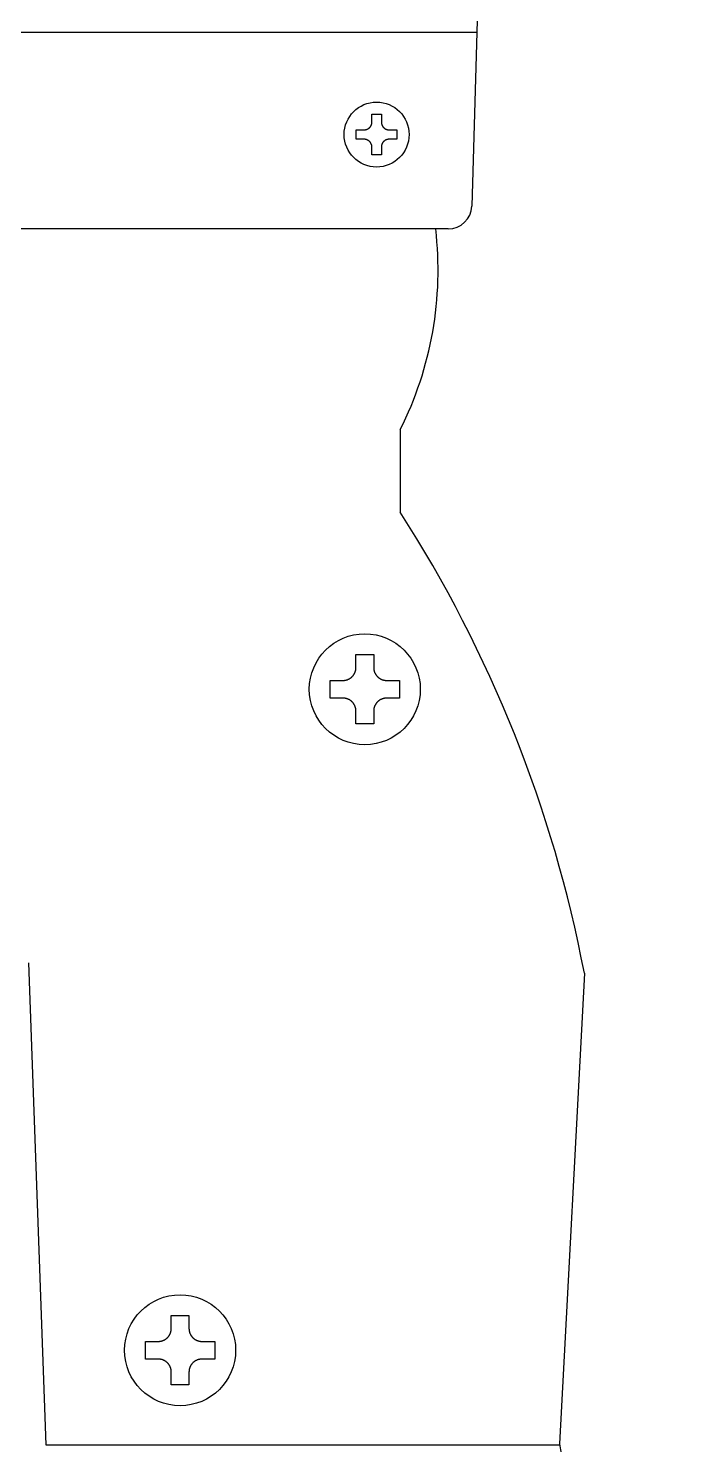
# Model space of a CAD drawing. Header units: millimetres. Extents: x -2880 to 3894, y -2977 to 4857.
# Drawn here: x -1345.7 to -1296.9, y -1702.8 to -1597.2 of the extents above; entities that cross this region are included whole.
import ezdxf

# ---------------------------------------------------------------- set-up
doc = ezdxf.new("R2010")
doc.units = ezdxf.units.MM
doc.header["$MEASUREMENT"] = 0
doc.layers.add('_0-0_', color=7, linetype='Continuous')

msp = doc.modelspace()

# ---------------------------------------------------------------- linework, layer by layer
at = {"layer": '_0-0_', "color": 3, "linetype": 'Continuous'}
for p, q in [((-1310.945, -1552.321), (-1312.653, -1610.481)), ((-1377.784, -1597.527), (-1312.273, -1597.527)), ((-1320.091, -1603.641), (-1319.387, -1603.641)), ((-1320.091, -1604.221), (-1320.091, -1603.641)), ((-1319.387, -1603.641), (-1319.387, -1604.221)), ((-1321.251, -1605.504), (-1321.251, -1604.8)), ((-1321.251, -1604.8), (-1320.671, -1604.8)), ((-1320.671, -1604.8), (-1320.657, -1604.8)), ((-1320.657, -1604.8), (-1320.642, -1604.8)), ((-1320.642, -1604.8), (-1320.628, -1604.799)), ((-1320.628, -1604.799), (-1320.614, -1604.798)), ((-1320.614, -1604.798), (-1320.6, -1604.796)), ((-1320.6, -1604.796), (-1320.586, -1604.794)), ((-1320.586, -1604.794), (-1320.572, -1604.792)), ((-1320.572, -1604.792), (-1320.558, -1604.789)), ((-1320.558, -1604.789), (-1320.544, -1604.786)), ((-1320.544, -1604.786), (-1320.53, -1604.783)), ((-1320.53, -1604.783), (-1320.516, -1604.779)), ((-1320.516, -1604.779), (-1320.503, -1604.775)), ((-1320.503, -1604.775), (-1320.489, -1604.771)), ((-1320.489, -1604.771), (-1320.476, -1604.767)), ((-1320.476, -1604.767), (-1320.462, -1604.762)), ((-1320.462, -1604.762), (-1320.449, -1604.756)), ((-1320.449, -1604.756), (-1320.436, -1604.751)), ((-1320.436, -1604.751), (-1320.423, -1604.745)), ((-1320.423, -1604.745), (-1320.41, -1604.739)), ((-1320.41, -1604.739), (-1320.398, -1604.732)), ((-1320.398, -1604.732), (-1320.385, -1604.725)), ((-1320.385, -1604.725), (-1320.373, -1604.718)), ((-1320.373, -1604.718), (-1320.361, -1604.711)), ((-1320.361, -1604.711), (-1320.349, -1604.703)), ((-1320.349, -1604.703), (-1320.337, -1604.695)), ((-1320.337, -1604.695), (-1320.325, -1604.686)), ((-1320.325, -1604.686), (-1320.314, -1604.678)), ((-1320.314, -1604.678), (-1320.303, -1604.669)), ((-1320.303, -1604.669), (-1320.292, -1604.66)), ((-1320.292, -1604.66), (-1320.281, -1604.65)), ((-1320.281, -1604.65), (-1320.271, -1604.64)), ((-1320.271, -1604.64), (-1320.261, -1604.631)), ((-1320.261, -1604.631), (-1320.251, -1604.62)), ((-1320.251, -1604.62), (-1320.241, -1604.61)), ((-1320.241, -1604.61), (-1320.232, -1604.599)), ((-1320.232, -1604.599), (-1320.223, -1604.588)), ((-1320.223, -1604.588), (-1320.214, -1604.577)), ((-1320.214, -1604.577), (-1320.205, -1604.566)), ((-1320.205, -1604.566), (-1320.197, -1604.554)), ((-1320.197, -1604.554), (-1320.189, -1604.543)), ((-1320.189, -1604.543), (-1320.181, -1604.531)), ((-1320.181, -1604.531), (-1320.173, -1604.519)), ((-1320.173, -1604.519), (-1320.166, -1604.506)), ((-1320.166, -1604.506), (-1320.159, -1604.494)), ((-1320.159, -1604.494), (-1320.153, -1604.481)), ((-1320.153, -1604.481), (-1320.147, -1604.468)), ((-1320.147, -1604.468), (-1320.141, -1604.456)), ((-1320.141, -1604.456), (-1320.135, -1604.442)), ((-1320.135, -1604.442), (-1320.13, -1604.429)), ((-1320.13, -1604.429), (-1320.125, -1604.416)), ((-1320.125, -1604.416), (-1320.12, -1604.402)), ((-1320.12, -1604.402), (-1320.116, -1604.389)), ((-1320.116, -1604.389), (-1320.112, -1604.375)), ((-1320.112, -1604.375), (-1320.108, -1604.361)), ((-1320.108, -1604.361), (-1320.105, -1604.348)), ((-1320.105, -1604.348), (-1320.102, -1604.334)), ((-1320.102, -1604.334), (-1320.1, -1604.32)), ((-1320.1, -1604.32), (-1320.097, -1604.306)), ((-1320.097, -1604.306), (-1320.095, -1604.291)), ((-1320.095, -1604.291), (-1320.094, -1604.277)), ((-1320.094, -1604.277), (-1320.093, -1604.263)), ((-1320.093, -1604.263), (-1320.092, -1604.249)), ((-1320.092, -1604.249), (-1320.091, -1604.235)), ((-1320.091, -1604.235), (-1320.091, -1604.221)), ((-1319.387, -1604.221), (-1319.387, -1604.235)), ((-1319.387, -1604.235), (-1319.387, -1604.249)), ((-1319.387, -1604.249), (-1319.386, -1604.263)), ((-1319.386, -1604.263), (-1319.385, -1604.277)), ((-1319.385, -1604.277), (-1319.383, -1604.291)), ((-1319.383, -1604.291), (-1319.381, -1604.306)), ((-1319.381, -1604.306), (-1319.379, -1604.32)), ((-1319.379, -1604.32), (-1319.376, -1604.334)), ((-1319.376, -1604.334), (-1319.373, -1604.348)), ((-1319.373, -1604.348), (-1319.37, -1604.361)), ((-1319.37, -1604.361), (-1319.366, -1604.375)), ((-1319.366, -1604.375), (-1319.362, -1604.389)), ((-1319.362, -1604.389), (-1319.358, -1604.402)), ((-1319.358, -1604.402), (-1319.354, -1604.416)), ((-1319.354, -1604.416), (-1319.349, -1604.429)), ((-1319.349, -1604.429), (-1319.343, -1604.442)), ((-1319.343, -1604.442), (-1319.338, -1604.456)), ((-1319.338, -1604.456), (-1319.332, -1604.468)), ((-1319.332, -1604.468), (-1319.326, -1604.481)), ((-1319.326, -1604.481), (-1319.319, -1604.494)), ((-1319.319, -1604.494), (-1319.312, -1604.506)), ((-1319.312, -1604.506), (-1319.305, -1604.519)), ((-1319.305, -1604.519), (-1319.298, -1604.531)), ((-1319.298, -1604.531), (-1319.29, -1604.543)), ((-1319.29, -1604.543), (-1319.282, -1604.554)), ((-1319.282, -1604.554), (-1319.273, -1604.566)), ((-1319.273, -1604.566), (-1319.265, -1604.577)), ((-1319.265, -1604.577), (-1319.256, -1604.588)), ((-1319.256, -1604.588), (-1319.247, -1604.599)), ((-1319.247, -1604.599), (-1319.237, -1604.61)), ((-1319.237, -1604.61), (-1319.228, -1604.62)), ((-1319.228, -1604.62), (-1319.218, -1604.631)), ((-1319.218, -1604.631), (-1319.207, -1604.64)), ((-1319.207, -1604.64), (-1319.197, -1604.65)), ((-1319.197, -1604.65), (-1319.186, -1604.66)), ((-1319.186, -1604.66), (-1319.175, -1604.669)), ((-1319.175, -1604.669), (-1319.164, -1604.678)), ((-1319.164, -1604.678), (-1319.153, -1604.686)), ((-1319.153, -1604.686), (-1319.141, -1604.695)), ((-1319.141, -1604.695), (-1319.13, -1604.703)), ((-1319.13, -1604.703), (-1319.118, -1604.711)), ((-1319.118, -1604.711), (-1319.106, -1604.718)), ((-1319.106, -1604.718), (-1319.093, -1604.725)), ((-1319.093, -1604.725), (-1319.081, -1604.732)), ((-1319.081, -1604.732), (-1319.068, -1604.739)), ((-1319.068, -1604.739), (-1319.056, -1604.745)), ((-1319.056, -1604.745), (-1319.043, -1604.751)), ((-1319.043, -1604.751), (-1319.029, -1604.756)), ((-1319.029, -1604.756), (-1319.016, -1604.762)), ((-1319.016, -1604.762), (-1319.003, -1604.767)), ((-1319.003, -1604.767), (-1318.989, -1604.771)), ((-1318.989, -1604.771), (-1318.976, -1604.775)), ((-1318.976, -1604.775), (-1318.962, -1604.779)), ((-1318.962, -1604.779), (-1318.948, -1604.783)), ((-1318.948, -1604.783), (-1318.935, -1604.786)), ((-1318.935, -1604.786), (-1318.921, -1604.789)), ((-1318.921, -1604.789), (-1318.907, -1604.792)), ((-1318.907, -1604.792), (-1318.893, -1604.794)), ((-1318.893, -1604.794), (-1318.879, -1604.796)), ((-1318.879, -1604.796), (-1318.864, -1604.798)), ((-1318.864, -1604.798), (-1318.85, -1604.799)), ((-1318.85, -1604.799), (-1318.836, -1604.8)), ((-1318.836, -1604.8), (-1318.822, -1604.8)), ((-1318.822, -1604.8), (-1318.808, -1604.8)), ((-1318.808, -1604.8), (-1318.228, -1604.8)), ((-1318.228, -1604.8), (-1318.228, -1605.504)), ((-1320.671, -1605.504), (-1321.251, -1605.504)), ((-1320.657, -1605.504), (-1320.671, -1605.504)), ((-1320.642, -1605.505), (-1320.657, -1605.504)), ((-1320.628, -1605.506), (-1320.642, -1605.505)), ((-1320.614, -1605.507), (-1320.628, -1605.506)), ((-1320.6, -1605.508), (-1320.614, -1605.507)), ((-1320.586, -1605.51), (-1320.6, -1605.508)), ((-1320.572, -1605.513), (-1320.586, -1605.51)), ((-1320.558, -1605.515), (-1320.572, -1605.513)), ((-1320.544, -1605.518), (-1320.558, -1605.515)), ((-1320.53, -1605.521), (-1320.544, -1605.518)), ((-1320.516, -1605.525), (-1320.53, -1605.521)), ((-1320.503, -1605.529), (-1320.516, -1605.525)), ((-1320.489, -1605.533), (-1320.503, -1605.529)), ((-1320.476, -1605.538), (-1320.489, -1605.533)), ((-1320.462, -1605.543), (-1320.476, -1605.538)), ((-1320.449, -1605.548), (-1320.462, -1605.543)), ((-1320.436, -1605.554), (-1320.449, -1605.548)), ((-1320.423, -1605.56), (-1320.436, -1605.554)), ((-1320.41, -1605.566), (-1320.423, -1605.56)), ((-1320.398, -1605.573), (-1320.41, -1605.566)), ((-1320.385, -1605.579), (-1320.398, -1605.573)), ((-1320.373, -1605.587), (-1320.385, -1605.579)), ((-1320.361, -1605.594), (-1320.373, -1605.587)), ((-1320.349, -1605.602), (-1320.361, -1605.594)), ((-1320.337, -1605.61), (-1320.349, -1605.602)), ((-1320.325, -1605.618), (-1320.337, -1605.61)), ((-1320.314, -1605.627), (-1320.325, -1605.618)), ((-1320.303, -1605.636), (-1320.314, -1605.627)), ((-1320.292, -1605.645), (-1320.303, -1605.636)), ((-1320.281, -1605.654), (-1320.292, -1605.645)), ((-1320.271, -1605.664), (-1320.281, -1605.654)), ((-1320.261, -1605.674), (-1320.271, -1605.664)), ((-1320.251, -1605.684), (-1320.261, -1605.674)), ((-1320.241, -1605.695), (-1320.251, -1605.684)), ((-1320.232, -1605.705), (-1320.241, -1605.695)), ((-1320.223, -1605.716), (-1320.232, -1605.705)), ((-1320.214, -1605.727), (-1320.223, -1605.716)), ((-1320.205, -1605.739), (-1320.214, -1605.727)), ((-1320.197, -1605.75), (-1320.205, -1605.739)), ((-1320.189, -1605.762), (-1320.197, -1605.75)), ((-1320.181, -1605.774), (-1320.189, -1605.762)), ((-1320.173, -1605.786), (-1320.181, -1605.774)), ((-1320.166, -1605.798), (-1320.173, -1605.786)), ((-1320.159, -1605.811), (-1320.166, -1605.798)), ((-1320.153, -1605.823), (-1320.159, -1605.811)), ((-1320.147, -1605.836), (-1320.153, -1605.823)), ((-1320.141, -1605.849), (-1320.147, -1605.836)), ((-1320.135, -1605.862), (-1320.141, -1605.849)), ((-1320.13, -1605.875), (-1320.135, -1605.862)), ((-1320.125, -1605.889), (-1320.13, -1605.875)), ((-1320.12, -1605.902), (-1320.125, -1605.889)), ((-1320.116, -1605.916), (-1320.12, -1605.902)), ((-1320.112, -1605.929), (-1320.116, -1605.916)), ((-1320.108, -1605.943), (-1320.112, -1605.929)), ((-1320.105, -1605.957), (-1320.108, -1605.943)), ((-1320.102, -1605.971), (-1320.105, -1605.957)), ((-1320.1, -1605.985), (-1320.102, -1605.971)), ((-1320.097, -1605.999), (-1320.1, -1605.985)), ((-1320.095, -1606.013), (-1320.097, -1605.999)), ((-1320.094, -1606.027), (-1320.095, -1606.013)), ((-1320.093, -1606.041), (-1320.094, -1606.027)), ((-1320.092, -1606.056), (-1320.093, -1606.041)), ((-1320.091, -1606.07), (-1320.092, -1606.056)), ((-1320.091, -1606.084), (-1320.091, -1606.07)), ((-1320.091, -1606.664), (-1320.091, -1606.084)), ((-1319.386, -1606.041), (-1319.387, -1606.056)), ((-1319.387, -1606.056), (-1319.387, -1606.07)), ((-1319.387, -1606.07), (-1319.387, -1606.084)), ((-1319.387, -1606.084), (-1319.387, -1606.664)), ((-1319.385, -1606.027), (-1319.386, -1606.041)), ((-1319.383, -1606.013), (-1319.385, -1606.027)), ((-1319.381, -1605.999), (-1319.383, -1606.013)), ((-1319.379, -1605.985), (-1319.381, -1605.999)), ((-1319.376, -1605.971), (-1319.379, -1605.985)), ((-1319.373, -1605.957), (-1319.376, -1605.971)), ((-1319.37, -1605.943), (-1319.373, -1605.957)), ((-1319.366, -1605.929), (-1319.37, -1605.943)), ((-1319.362, -1605.916), (-1319.366, -1605.929)), ((-1319.358, -1605.902), (-1319.362, -1605.916)), ((-1319.354, -1605.889), (-1319.358, -1605.902)), ((-1319.349, -1605.875), (-1319.354, -1605.889)), ((-1319.343, -1605.862), (-1319.349, -1605.875)), ((-1319.338, -1605.849), (-1319.343, -1605.862)), ((-1319.332, -1605.836), (-1319.338, -1605.849)), ((-1319.326, -1605.823), (-1319.332, -1605.836)), ((-1319.319, -1605.811), (-1319.326, -1605.823)), ((-1319.312, -1605.798), (-1319.319, -1605.811)), ((-1319.305, -1605.786), (-1319.312, -1605.798)), ((-1319.298, -1605.774), (-1319.305, -1605.786)), ((-1319.29, -1605.762), (-1319.298, -1605.774)), ((-1319.282, -1605.75), (-1319.29, -1605.762)), ((-1319.273, -1605.739), (-1319.282, -1605.75)), ((-1319.265, -1605.727), (-1319.273, -1605.739)), ((-1319.256, -1605.716), (-1319.265, -1605.727)), ((-1319.247, -1605.705), (-1319.256, -1605.716)), ((-1319.237, -1605.695), (-1319.247, -1605.705)), ((-1319.228, -1605.684), (-1319.237, -1605.695)), ((-1319.218, -1605.674), (-1319.228, -1605.684)), ((-1319.207, -1605.664), (-1319.218, -1605.674)), ((-1319.197, -1605.654), (-1319.207, -1605.664)), ((-1319.186, -1605.645), (-1319.197, -1605.654)), ((-1319.175, -1605.636), (-1319.186, -1605.645)), ((-1319.164, -1605.627), (-1319.175, -1605.636)), ((-1319.153, -1605.618), (-1319.164, -1605.627)), ((-1319.141, -1605.61), (-1319.153, -1605.618)), ((-1319.13, -1605.602), (-1319.141, -1605.61)), ((-1319.118, -1605.594), (-1319.13, -1605.602)), ((-1319.106, -1605.587), (-1319.118, -1605.594)), ((-1319.093, -1605.579), (-1319.106, -1605.587)), ((-1319.081, -1605.573), (-1319.093, -1605.579)), ((-1319.068, -1605.566), (-1319.081, -1605.573)), ((-1319.056, -1605.56), (-1319.068, -1605.566)), ((-1319.043, -1605.554), (-1319.056, -1605.56)), ((-1319.029, -1605.548), (-1319.043, -1605.554)), ((-1319.016, -1605.543), (-1319.029, -1605.548)), ((-1319.003, -1605.538), (-1319.016, -1605.543)), ((-1318.989, -1605.533), (-1319.003, -1605.538)), ((-1318.976, -1605.529), (-1318.989, -1605.533)), ((-1318.962, -1605.525), (-1318.976, -1605.529)), ((-1318.948, -1605.521), (-1318.962, -1605.525)), ((-1318.935, -1605.518), (-1318.948, -1605.521)), ((-1318.921, -1605.515), (-1318.935, -1605.518)), ((-1318.907, -1605.513), (-1318.921, -1605.515)), ((-1318.893, -1605.51), (-1318.907, -1605.513)), ((-1318.879, -1605.508), (-1318.893, -1605.51)), ((-1318.864, -1605.507), (-1318.879, -1605.508)), ((-1318.85, -1605.506), (-1318.864, -1605.507)), ((-1318.836, -1605.505), (-1318.85, -1605.506)), ((-1318.822, -1605.504), (-1318.836, -1605.505)), ((-1318.808, -1605.504), (-1318.822, -1605.504)), ((-1318.228, -1605.504), (-1318.808, -1605.504)), ((-1319.387, -1606.664), (-1320.091, -1606.664)), ((-1314.412, -1612.188), (-1377.784, -1612.188)), ((-1317.98, -1627.139), (-1317.98, -1633.295)), ((-1321.278, -1643.904), (-1319.959, -1643.904)), ((-1321.278, -1644.866), (-1321.278, -1643.904)), ((-1319.959, -1643.904), (-1319.959, -1644.866)), ((-1321.392, -1645.319), (-1321.381, -1645.298)), ((-1321.381, -1645.298), (-1321.371, -1645.277)), ((-1321.371, -1645.277), (-1321.361, -1645.255)), ((-1321.361, -1645.255), (-1321.351, -1645.233)), ((-1321.351, -1645.233), (-1321.343, -1645.212)), ((-1321.343, -1645.212), (-1321.334, -1645.189)), ((-1321.334, -1645.189), (-1321.327, -1645.167)), ((-1321.327, -1645.167), (-1321.32, -1645.145)), ((-1321.32, -1645.145), (-1321.313, -1645.122)), ((-1321.313, -1645.122), (-1321.307, -1645.099)), ((-1321.307, -1645.099), (-1321.302, -1645.076)), ((-1321.302, -1645.076), (-1321.297, -1645.053)), ((-1321.297, -1645.053), (-1321.292, -1645.03)), ((-1321.292, -1645.03), (-1321.289, -1645.006)), ((-1321.289, -1645.006), (-1321.285, -1644.983)), ((-1321.285, -1644.983), (-1321.283, -1644.96)), ((-1321.283, -1644.96), (-1321.281, -1644.936)), ((-1321.281, -1644.936), (-1321.279, -1644.913)), ((-1321.279, -1644.889), (-1321.278, -1644.866)), ((-1321.279, -1644.913), (-1321.279, -1644.889)), ((-1319.959, -1644.866), (-1319.959, -1644.889)), ((-1319.959, -1644.889), (-1319.958, -1644.913)), ((-1319.958, -1644.913), (-1319.956, -1644.936)), ((-1319.956, -1644.936), (-1319.954, -1644.96)), ((-1319.954, -1644.96), (-1319.952, -1644.983)), ((-1319.952, -1644.983), (-1319.949, -1645.006)), ((-1319.949, -1645.006), (-1319.945, -1645.03)), ((-1319.945, -1645.03), (-1319.941, -1645.053)), ((-1319.941, -1645.053), (-1319.936, -1645.076)), ((-1319.936, -1645.076), (-1319.93, -1645.099)), ((-1319.93, -1645.099), (-1319.924, -1645.122)), ((-1319.924, -1645.122), (-1319.918, -1645.145)), ((-1319.918, -1645.145), (-1319.911, -1645.167)), ((-1319.911, -1645.167), (-1319.903, -1645.189)), ((-1319.903, -1645.189), (-1319.895, -1645.212)), ((-1319.895, -1645.212), (-1319.886, -1645.233)), ((-1319.886, -1645.233), (-1319.877, -1645.255)), ((-1319.877, -1645.255), (-1319.867, -1645.277)), ((-1319.867, -1645.277), (-1319.856, -1645.298)), ((-1319.856, -1645.298), (-1319.846, -1645.319)), ((-1323.202, -1647.147), (-1323.202, -1645.827)), ((-1323.202, -1645.827), (-1322.24, -1645.827)), ((-1322.24, -1645.827), (-1322.217, -1645.827)), ((-1322.217, -1645.827), (-1322.193, -1645.826)), ((-1322.193, -1645.826), (-1322.169, -1645.825)), ((-1322.169, -1645.825), (-1322.146, -1645.823)), ((-1322.146, -1645.823), (-1322.122, -1645.82)), ((-1322.122, -1645.82), (-1322.099, -1645.817)), ((-1322.099, -1645.817), (-1322.076, -1645.813)), ((-1322.076, -1645.813), (-1322.053, -1645.809)), ((-1322.053, -1645.809), (-1322.029, -1645.804)), ((-1322.029, -1645.804), (-1322.006, -1645.799)), ((-1322.006, -1645.799), (-1321.984, -1645.793)), ((-1321.984, -1645.793), (-1321.961, -1645.786)), ((-1321.961, -1645.786), (-1321.938, -1645.779)), ((-1321.938, -1645.779), (-1321.916, -1645.771)), ((-1321.916, -1645.771), (-1321.894, -1645.763)), ((-1321.894, -1645.763), (-1321.872, -1645.754)), ((-1321.872, -1645.754), (-1321.85, -1645.745)), ((-1321.85, -1645.745), (-1321.829, -1645.735)), ((-1321.829, -1645.735), (-1321.808, -1645.725)), ((-1321.808, -1645.725), (-1321.787, -1645.714)), ((-1321.787, -1645.714), (-1321.766, -1645.703)), ((-1321.766, -1645.703), (-1321.746, -1645.691)), ((-1321.746, -1645.691), (-1321.726, -1645.678)), ((-1321.726, -1645.678), (-1321.706, -1645.665)), ((-1321.706, -1645.665), (-1321.686, -1645.652)), ((-1321.686, -1645.652), (-1321.667, -1645.638)), ((-1321.667, -1645.638), (-1321.648, -1645.624)), ((-1321.648, -1645.624), (-1321.63, -1645.609)), ((-1321.63, -1645.609), (-1321.612, -1645.594)), ((-1321.612, -1645.594), (-1321.594, -1645.578)), ((-1321.594, -1645.578), (-1321.577, -1645.562)), ((-1321.577, -1645.562), (-1321.56, -1645.546)), ((-1321.56, -1645.546), (-1321.543, -1645.529)), ((-1321.543, -1645.529), (-1321.527, -1645.511)), ((-1321.527, -1645.511), (-1321.512, -1645.494)), ((-1321.512, -1645.494), (-1321.497, -1645.476)), ((-1321.497, -1645.476), (-1321.482, -1645.457)), ((-1321.482, -1645.457), (-1321.467, -1645.438)), ((-1321.467, -1645.438), (-1321.454, -1645.419)), ((-1321.454, -1645.419), (-1321.44, -1645.4)), ((-1321.44, -1645.4), (-1321.427, -1645.38)), ((-1321.427, -1645.38), (-1321.415, -1645.36)), ((-1321.415, -1645.36), (-1321.403, -1645.34)), ((-1321.403, -1645.34), (-1321.392, -1645.319)), ((-1319.846, -1645.319), (-1319.834, -1645.34)), ((-1319.834, -1645.34), (-1319.822, -1645.36)), ((-1319.822, -1645.36), (-1319.81, -1645.38)), ((-1319.81, -1645.38), (-1319.797, -1645.4)), ((-1319.797, -1645.4), (-1319.784, -1645.419)), ((-1319.784, -1645.419), (-1319.77, -1645.438)), ((-1319.77, -1645.438), (-1319.756, -1645.457)), ((-1319.756, -1645.457), (-1319.741, -1645.476)), ((-1319.741, -1645.476), (-1319.726, -1645.494)), ((-1319.726, -1645.494), (-1319.71, -1645.511)), ((-1319.71, -1645.511), (-1319.694, -1645.529)), ((-1319.694, -1645.529), (-1319.677, -1645.546)), ((-1319.677, -1645.546), (-1319.661, -1645.562)), ((-1319.661, -1645.562), (-1319.643, -1645.578)), ((-1319.643, -1645.578), (-1319.626, -1645.594)), ((-1319.626, -1645.594), (-1319.607, -1645.609)), ((-1319.607, -1645.609), (-1319.589, -1645.624)), ((-1319.589, -1645.624), (-1319.57, -1645.638)), ((-1319.57, -1645.638), (-1319.551, -1645.652)), ((-1319.551, -1645.652), (-1319.532, -1645.665)), ((-1319.532, -1645.665), (-1319.512, -1645.678)), ((-1319.512, -1645.678), (-1319.492, -1645.691)), ((-1319.492, -1645.691), (-1319.471, -1645.703)), ((-1319.471, -1645.703), (-1319.451, -1645.714)), ((-1319.451, -1645.714), (-1319.43, -1645.725)), ((-1319.43, -1645.725), (-1319.409, -1645.735)), ((-1319.409, -1645.735), (-1319.387, -1645.745)), ((-1319.387, -1645.745), (-1319.365, -1645.754)), ((-1319.365, -1645.754), (-1319.343, -1645.763)), ((-1319.343, -1645.763), (-1319.321, -1645.771)), ((-1319.321, -1645.771), (-1319.299, -1645.779)), ((-1319.299, -1645.779), (-1319.276, -1645.786)), ((-1319.276, -1645.786), (-1319.254, -1645.793)), ((-1319.254, -1645.793), (-1319.231, -1645.799)), ((-1319.231, -1645.799), (-1319.208, -1645.804)), ((-1319.208, -1645.804), (-1319.185, -1645.809)), ((-1319.185, -1645.809), (-1319.162, -1645.813)), ((-1319.162, -1645.813), (-1319.138, -1645.817)), ((-1319.138, -1645.817), (-1319.115, -1645.82)), ((-1319.115, -1645.82), (-1319.091, -1645.823)), ((-1319.091, -1645.823), (-1319.068, -1645.825)), ((-1319.068, -1645.825), (-1319.044, -1645.826)), ((-1319.044, -1645.826), (-1319.021, -1645.827)), ((-1319.021, -1645.827), (-1318.997, -1645.827)), ((-1318.997, -1645.827), (-1318.035, -1645.827)), ((-1318.035, -1645.827), (-1318.035, -1647.147)), ((-1322.24, -1647.147), (-1323.202, -1647.147)), ((-1322.217, -1647.147), (-1322.24, -1647.147)), ((-1322.193, -1647.148), (-1322.217, -1647.147)), ((-1322.169, -1647.149), (-1322.193, -1647.148)), ((-1322.146, -1647.151), (-1322.169, -1647.149)), ((-1322.122, -1647.154), (-1322.146, -1647.151)), ((-1322.099, -1647.157), (-1322.122, -1647.154)), ((-1322.076, -1647.161), (-1322.099, -1647.157)), ((-1322.053, -1647.165), (-1322.076, -1647.161)), ((-1322.029, -1647.17), (-1322.053, -1647.165)), ((-1322.006, -1647.176), (-1322.029, -1647.17)), ((-1321.984, -1647.182), (-1322.006, -1647.176)), ((-1321.961, -1647.188), (-1321.984, -1647.182)), ((-1321.938, -1647.195), (-1321.961, -1647.188)), ((-1321.916, -1647.203), (-1321.938, -1647.195)), ((-1321.894, -1647.211), (-1321.916, -1647.203)), ((-1321.872, -1647.22), (-1321.894, -1647.211)), ((-1321.85, -1647.229), (-1321.872, -1647.22)), ((-1321.829, -1647.239), (-1321.85, -1647.229)), ((-1321.808, -1647.249), (-1321.829, -1647.239)), ((-1321.787, -1647.26), (-1321.808, -1647.249)), ((-1321.766, -1647.272), (-1321.787, -1647.26)), ((-1321.746, -1647.284), (-1321.766, -1647.272)), ((-1321.726, -1647.296), (-1321.746, -1647.284)), ((-1321.706, -1647.309), (-1321.726, -1647.296)), ((-1321.686, -1647.322), (-1321.706, -1647.309)), ((-1321.667, -1647.336), (-1321.686, -1647.322)), ((-1321.648, -1647.35), (-1321.667, -1647.336)), ((-1321.63, -1647.365), (-1321.648, -1647.35)), ((-1321.612, -1647.38), (-1321.63, -1647.365)), ((-1321.594, -1647.396), (-1321.612, -1647.38)), ((-1321.577, -1647.412), (-1321.594, -1647.396)), ((-1321.56, -1647.429), (-1321.577, -1647.412)), ((-1319.661, -1647.412), (-1319.677, -1647.429)), ((-1319.643, -1647.396), (-1319.661, -1647.412)), ((-1319.626, -1647.38), (-1319.643, -1647.396)), ((-1319.607, -1647.365), (-1319.626, -1647.38)), ((-1319.589, -1647.35), (-1319.607, -1647.365)), ((-1319.57, -1647.336), (-1319.589, -1647.35)), ((-1319.551, -1647.322), (-1319.57, -1647.336)), ((-1319.532, -1647.309), (-1319.551, -1647.322)), ((-1319.512, -1647.296), (-1319.532, -1647.309)), ((-1319.492, -1647.284), (-1319.512, -1647.296)), ((-1319.471, -1647.272), (-1319.492, -1647.284)), ((-1319.451, -1647.26), (-1319.471, -1647.272)), ((-1319.43, -1647.249), (-1319.451, -1647.26)), ((-1319.409, -1647.239), (-1319.43, -1647.249)), ((-1319.387, -1647.229), (-1319.409, -1647.239)), ((-1319.365, -1647.22), (-1319.387, -1647.229)), ((-1319.343, -1647.211), (-1319.365, -1647.22)), ((-1319.321, -1647.203), (-1319.343, -1647.211)), ((-1319.299, -1647.195), (-1319.321, -1647.203)), ((-1319.276, -1647.188), (-1319.299, -1647.195)), ((-1319.254, -1647.182), (-1319.276, -1647.188)), ((-1319.231, -1647.176), (-1319.254, -1647.182)), ((-1319.208, -1647.17), (-1319.231, -1647.176)), ((-1319.185, -1647.165), (-1319.208, -1647.17)), ((-1319.162, -1647.161), (-1319.185, -1647.165)), ((-1319.138, -1647.157), (-1319.162, -1647.161)), ((-1319.115, -1647.154), (-1319.138, -1647.157)), ((-1319.091, -1647.151), (-1319.115, -1647.154)), ((-1319.068, -1647.149), (-1319.091, -1647.151)), ((-1319.044, -1647.148), (-1319.068, -1647.149)), ((-1319.021, -1647.147), (-1319.044, -1647.148)), ((-1318.997, -1647.147), (-1319.021, -1647.147)), ((-1318.035, -1647.147), (-1318.997, -1647.147)), ((-1321.543, -1647.445), (-1321.56, -1647.429)), ((-1321.527, -1647.463), (-1321.543, -1647.445)), ((-1321.512, -1647.48), (-1321.527, -1647.463)), ((-1321.497, -1647.498), (-1321.512, -1647.48)), ((-1321.482, -1647.517), (-1321.497, -1647.498)), ((-1321.467, -1647.536), (-1321.482, -1647.517)), ((-1321.454, -1647.555), (-1321.467, -1647.536)), ((-1321.44, -1647.574), (-1321.454, -1647.555)), ((-1321.427, -1647.594), (-1321.44, -1647.574)), ((-1321.415, -1647.614), (-1321.427, -1647.594)), ((-1321.403, -1647.635), (-1321.415, -1647.614)), ((-1321.392, -1647.655), (-1321.403, -1647.635)), ((-1321.381, -1647.676), (-1321.392, -1647.655)), ((-1321.371, -1647.697), (-1321.381, -1647.676)), ((-1321.361, -1647.719), (-1321.371, -1647.697)), ((-1321.351, -1647.741), (-1321.361, -1647.719)), ((-1321.343, -1647.763), (-1321.351, -1647.741)), ((-1321.334, -1647.785), (-1321.343, -1647.763)), ((-1321.327, -1647.807), (-1321.334, -1647.785)), ((-1321.32, -1647.83), (-1321.327, -1647.807)), ((-1321.313, -1647.852), (-1321.32, -1647.83)), ((-1321.307, -1647.875), (-1321.313, -1647.852)), ((-1321.302, -1647.898), (-1321.307, -1647.875)), ((-1321.297, -1647.921), (-1321.302, -1647.898)), ((-1321.292, -1647.944), (-1321.297, -1647.921)), ((-1321.289, -1647.968), (-1321.292, -1647.944)), ((-1321.285, -1647.991), (-1321.289, -1647.968)), ((-1321.283, -1648.015), (-1321.285, -1647.991)), ((-1321.281, -1648.038), (-1321.283, -1648.015)), ((-1321.279, -1648.062), (-1321.281, -1648.038)), ((-1321.279, -1648.085), (-1321.279, -1648.062)), ((-1321.278, -1648.109), (-1321.279, -1648.085)), ((-1321.278, -1649.071), (-1321.278, -1648.109)), ((-1319.958, -1648.062), (-1319.959, -1648.085)), ((-1319.959, -1648.085), (-1319.959, -1648.109)), ((-1319.959, -1648.109), (-1319.959, -1649.071)), ((-1319.957, -1648.038), (-1319.958, -1648.062)), ((-1319.954, -1648.015), (-1319.957, -1648.038)), ((-1319.952, -1647.991), (-1319.954, -1648.015)), ((-1319.949, -1647.968), (-1319.952, -1647.991)), ((-1319.945, -1647.944), (-1319.949, -1647.968)), ((-1319.941, -1647.921), (-1319.945, -1647.944)), ((-1319.936, -1647.898), (-1319.941, -1647.921)), ((-1319.93, -1647.875), (-1319.936, -1647.898)), ((-1319.924, -1647.852), (-1319.93, -1647.875)), ((-1319.918, -1647.83), (-1319.924, -1647.852)), ((-1319.911, -1647.807), (-1319.918, -1647.83)), ((-1319.903, -1647.785), (-1319.911, -1647.807)), ((-1319.895, -1647.763), (-1319.903, -1647.785)), ((-1319.886, -1647.741), (-1319.895, -1647.763)), ((-1319.877, -1647.719), (-1319.886, -1647.741)), ((-1319.867, -1647.697), (-1319.877, -1647.719)), ((-1319.856, -1647.676), (-1319.867, -1647.697)), ((-1319.846, -1647.655), (-1319.856, -1647.676)), ((-1319.834, -1647.635), (-1319.846, -1647.655)), ((-1319.822, -1647.614), (-1319.834, -1647.635)), ((-1319.81, -1647.594), (-1319.822, -1647.614)), ((-1319.797, -1647.574), (-1319.81, -1647.594)), ((-1319.784, -1647.555), (-1319.797, -1647.574)), ((-1319.77, -1647.536), (-1319.784, -1647.555)), ((-1319.756, -1647.517), (-1319.77, -1647.536)), ((-1319.741, -1647.498), (-1319.756, -1647.517)), ((-1319.726, -1647.48), (-1319.741, -1647.498)), ((-1319.71, -1647.463), (-1319.726, -1647.48)), ((-1319.694, -1647.445), (-1319.71, -1647.463)), ((-1319.677, -1647.429), (-1319.694, -1647.445)), ((-1319.959, -1649.071), (-1321.278, -1649.071)), ((-1345.678, -1666.868), (-1344.364, -1702.773)), ((-1304.27, -1667.633), (-1306.112, -1702.707)), ((-1335.034, -1693.154), (-1333.714, -1693.154)), ((-1335.034, -1694.116), (-1335.034, -1693.154)), ((-1333.714, -1693.154), (-1333.714, -1694.116)), ((-1335.461, -1694.915), (-1335.442, -1694.902)), ((-1335.442, -1694.902), (-1335.422, -1694.888)), ((-1335.422, -1694.888), (-1335.404, -1694.874)), ((-1335.404, -1694.874), (-1335.385, -1694.859)), ((-1335.385, -1694.859), (-1335.367, -1694.844)), ((-1335.367, -1694.844), (-1335.349, -1694.828)), ((-1335.349, -1694.828), (-1335.332, -1694.812)), ((-1335.332, -1694.812), (-1335.315, -1694.796)), ((-1335.315, -1694.796), (-1335.299, -1694.779)), ((-1335.299, -1694.779), (-1335.283, -1694.761)), ((-1335.283, -1694.761), (-1335.267, -1694.744)), ((-1335.267, -1694.744), (-1335.252, -1694.726)), ((-1335.252, -1694.726), (-1335.237, -1694.707)), ((-1335.237, -1694.707), (-1335.223, -1694.688)), ((-1335.223, -1694.688), (-1335.209, -1694.669)), ((-1335.209, -1694.669), (-1335.196, -1694.65)), ((-1335.196, -1694.65), (-1335.183, -1694.63)), ((-1335.183, -1694.63), (-1335.17, -1694.61)), ((-1335.17, -1694.61), (-1335.158, -1694.59)), ((-1335.158, -1694.59), (-1335.147, -1694.569)), ((-1335.147, -1694.569), (-1335.136, -1694.548)), ((-1335.136, -1694.548), (-1335.126, -1694.527)), ((-1335.126, -1694.527), (-1335.116, -1694.505)), ((-1335.116, -1694.505), (-1335.107, -1694.484)), ((-1335.107, -1694.484), (-1335.098, -1694.462)), ((-1335.098, -1694.462), (-1335.09, -1694.439)), ((-1335.09, -1694.439), (-1335.082, -1694.417)), ((-1335.082, -1694.417), (-1335.075, -1694.395)), ((-1335.075, -1694.395), (-1335.068, -1694.372)), ((-1335.068, -1694.372), (-1335.062, -1694.349)), ((-1335.062, -1694.349), (-1335.057, -1694.326)), ((-1335.057, -1694.326), (-1335.052, -1694.303)), ((-1335.052, -1694.303), (-1335.048, -1694.28)), ((-1335.048, -1694.28), (-1335.044, -1694.257)), ((-1335.044, -1694.257), (-1335.041, -1694.233)), ((-1335.041, -1694.233), (-1335.038, -1694.21)), ((-1335.038, -1694.21), (-1335.036, -1694.186)), ((-1335.036, -1694.186), (-1335.035, -1694.162)), ((-1335.035, -1694.162), (-1335.034, -1694.139)), ((-1335.034, -1694.139), (-1335.034, -1694.116)), ((-1333.714, -1694.116), (-1333.714, -1694.139)), ((-1333.714, -1694.139), (-1333.713, -1694.163)), ((-1333.713, -1694.163), (-1333.712, -1694.186)), ((-1333.712, -1694.186), (-1333.71, -1694.21)), ((-1333.71, -1694.21), (-1333.707, -1694.233)), ((-1333.707, -1694.233), (-1333.704, -1694.257)), ((-1333.704, -1694.257), (-1333.7, -1694.28)), ((-1333.7, -1694.28), (-1333.696, -1694.303)), ((-1333.696, -1694.303), (-1333.691, -1694.326)), ((-1333.691, -1694.326), (-1333.686, -1694.349)), ((-1333.686, -1694.349), (-1333.68, -1694.372)), ((-1333.68, -1694.372), (-1333.673, -1694.395)), ((-1333.673, -1694.395), (-1333.666, -1694.417)), ((-1333.666, -1694.417), (-1333.658, -1694.439)), ((-1333.658, -1694.439), (-1333.65, -1694.462)), ((-1333.65, -1694.462), (-1333.641, -1694.484)), ((-1333.641, -1694.484), (-1333.632, -1694.505)), ((-1333.632, -1694.505), (-1333.622, -1694.527)), ((-1333.622, -1694.527), (-1333.612, -1694.548)), ((-1333.612, -1694.548), (-1333.601, -1694.569)), ((-1333.601, -1694.569), (-1333.59, -1694.59)), ((-1333.59, -1694.59), (-1333.578, -1694.61)), ((-1333.578, -1694.61), (-1333.565, -1694.63)), ((-1333.565, -1694.63), (-1333.552, -1694.65)), ((-1333.552, -1694.65), (-1333.539, -1694.669)), ((-1333.539, -1694.669), (-1333.525, -1694.689)), ((-1333.525, -1694.689), (-1333.511, -1694.707)), ((-1333.511, -1694.707), (-1333.496, -1694.726)), ((-1333.496, -1694.726), (-1333.481, -1694.744)), ((-1333.481, -1694.744), (-1333.465, -1694.762)), ((-1333.465, -1694.762), (-1333.449, -1694.779)), ((-1333.449, -1694.779), (-1333.433, -1694.796)), ((-1333.433, -1694.796), (-1333.416, -1694.812)), ((-1333.416, -1694.812), (-1333.399, -1694.828)), ((-1333.399, -1694.828), (-1333.381, -1694.844)), ((-1333.381, -1694.844), (-1333.363, -1694.859)), ((-1333.363, -1694.859), (-1333.344, -1694.874)), ((-1333.344, -1694.874), (-1333.326, -1694.888)), ((-1333.326, -1694.888), (-1333.306, -1694.902)), ((-1333.306, -1694.902), (-1333.287, -1694.915)), ((-1336.957, -1696.397), (-1336.957, -1695.078)), ((-1336.957, -1695.078), (-1335.995, -1695.078)), ((-1335.995, -1695.078), (-1335.972, -1695.077)), ((-1335.972, -1695.077), (-1335.948, -1695.076)), ((-1335.948, -1695.076), (-1335.925, -1695.075)), ((-1335.925, -1695.075), (-1335.901, -1695.073)), ((-1335.901, -1695.073), (-1335.878, -1695.07)), ((-1335.878, -1695.07), (-1335.854, -1695.067)), ((-1335.854, -1695.067), (-1335.831, -1695.063)), ((-1335.831, -1695.063), (-1335.808, -1695.059)), ((-1335.808, -1695.059), (-1335.785, -1695.054)), ((-1335.785, -1695.054), (-1335.762, -1695.049)), ((-1335.762, -1695.049), (-1335.739, -1695.043)), ((-1335.739, -1695.043), (-1335.716, -1695.036)), ((-1335.716, -1695.036), (-1335.694, -1695.029)), ((-1335.694, -1695.029), (-1335.671, -1695.021)), ((-1335.671, -1695.021), (-1335.649, -1695.013)), ((-1335.649, -1695.013), (-1335.627, -1695.004)), ((-1335.627, -1695.004), (-1335.606, -1694.995)), ((-1335.606, -1694.995), (-1335.584, -1694.985)), ((-1335.584, -1694.985), (-1335.563, -1694.975)), ((-1335.563, -1694.975), (-1335.542, -1694.964)), ((-1335.542, -1694.964), (-1335.521, -1694.952)), ((-1335.521, -1694.952), (-1335.501, -1694.941)), ((-1335.501, -1694.941), (-1335.481, -1694.928)), ((-1335.481, -1694.928), (-1335.461, -1694.915)), ((-1333.287, -1694.915), (-1333.267, -1694.928)), ((-1333.267, -1694.928), (-1333.247, -1694.941)), ((-1333.247, -1694.941), (-1333.227, -1694.952)), ((-1333.227, -1694.952), (-1333.206, -1694.964)), ((-1333.206, -1694.964), (-1333.185, -1694.975)), ((-1333.185, -1694.975), (-1333.164, -1694.985)), ((-1333.164, -1694.985), (-1333.142, -1694.995)), ((-1333.142, -1694.995), (-1333.121, -1695.004)), ((-1333.121, -1695.004), (-1333.099, -1695.013)), ((-1333.099, -1695.013), (-1333.077, -1695.021)), ((-1333.077, -1695.021), (-1333.054, -1695.029)), ((-1333.054, -1695.029), (-1333.032, -1695.036)), ((-1333.032, -1695.036), (-1333.009, -1695.043)), ((-1333.009, -1695.043), (-1332.986, -1695.049)), ((-1332.986, -1695.049), (-1332.963, -1695.054)), ((-1332.963, -1695.054), (-1332.94, -1695.059)), ((-1332.94, -1695.059), (-1332.917, -1695.063)), ((-1332.917, -1695.063), (-1332.894, -1695.067)), ((-1332.894, -1695.067), (-1332.87, -1695.07)), ((-1332.87, -1695.07), (-1332.847, -1695.073)), ((-1332.847, -1695.073), (-1332.823, -1695.075)), ((-1332.823, -1695.075), (-1332.8, -1695.076)), ((-1332.8, -1695.076), (-1332.776, -1695.077)), ((-1332.776, -1695.077), (-1332.752, -1695.078)), ((-1332.752, -1695.078), (-1331.791, -1695.078)), ((-1331.791, -1695.078), (-1331.791, -1696.397)), ((-1335.995, -1696.397), (-1336.957, -1696.397)), ((-1335.972, -1696.397), (-1335.995, -1696.397)), ((-1335.948, -1696.398), (-1335.972, -1696.397)), ((-1335.925, -1696.399), (-1335.948, -1696.398)), ((-1335.901, -1696.401), (-1335.925, -1696.399)), ((-1335.878, -1696.404), (-1335.901, -1696.401)), ((-1335.854, -1696.407), (-1335.878, -1696.404)), ((-1335.831, -1696.411), (-1335.854, -1696.407)), ((-1335.808, -1696.415), (-1335.831, -1696.411)), ((-1335.785, -1696.42), (-1335.808, -1696.415)), ((-1335.762, -1696.426), (-1335.785, -1696.42)), ((-1335.739, -1696.432), (-1335.762, -1696.426)), ((-1335.716, -1696.438), (-1335.739, -1696.432)), ((-1335.694, -1696.445), (-1335.716, -1696.438)), ((-1335.671, -1696.453), (-1335.694, -1696.445)), ((-1335.649, -1696.461), (-1335.671, -1696.453)), ((-1335.627, -1696.47), (-1335.649, -1696.461)), ((-1335.606, -1696.479), (-1335.627, -1696.47)), ((-1335.584, -1696.489), (-1335.606, -1696.479)), ((-1335.563, -1696.499), (-1335.584, -1696.489)), ((-1335.542, -1696.51), (-1335.563, -1696.499)), ((-1335.521, -1696.522), (-1335.542, -1696.51)), ((-1335.501, -1696.534), (-1335.521, -1696.522)), ((-1335.481, -1696.546), (-1335.501, -1696.534)), ((-1335.461, -1696.559), (-1335.481, -1696.546)), ((-1335.442, -1696.572), (-1335.461, -1696.559)), ((-1335.422, -1696.586), (-1335.442, -1696.572)), ((-1335.404, -1696.6), (-1335.422, -1696.586)), ((-1335.385, -1696.615), (-1335.404, -1696.6)), ((-1335.367, -1696.63), (-1335.385, -1696.615)), ((-1335.349, -1696.646), (-1335.367, -1696.63)), ((-1335.332, -1696.662), (-1335.349, -1696.646)), ((-1335.315, -1696.678), (-1335.332, -1696.662)), ((-1335.299, -1696.695), (-1335.315, -1696.678)), ((-1335.283, -1696.713), (-1335.299, -1696.695)), ((-1335.267, -1696.73), (-1335.283, -1696.713)), ((-1335.252, -1696.748), (-1335.267, -1696.73)), ((-1335.237, -1696.767), (-1335.252, -1696.748)), ((-1335.223, -1696.786), (-1335.237, -1696.767)), ((-1335.209, -1696.805), (-1335.223, -1696.786)), ((-1335.196, -1696.824), (-1335.209, -1696.805)), ((-1335.183, -1696.844), (-1335.196, -1696.824)), ((-1335.17, -1696.864), (-1335.183, -1696.844)), ((-1335.158, -1696.885), (-1335.17, -1696.864)), ((-1335.147, -1696.905), (-1335.158, -1696.885)), ((-1335.136, -1696.926), (-1335.147, -1696.905)), ((-1335.126, -1696.948), (-1335.136, -1696.926)), ((-1335.116, -1696.969), (-1335.126, -1696.948)), ((-1335.107, -1696.991), (-1335.116, -1696.969)), ((-1335.098, -1697.013), (-1335.107, -1696.991)), ((-1335.09, -1697.035), (-1335.098, -1697.013)), ((-1333.65, -1697.013), (-1333.658, -1697.035)), ((-1333.641, -1696.991), (-1333.65, -1697.013)), ((-1333.632, -1696.969), (-1333.641, -1696.991)), ((-1333.622, -1696.948), (-1333.632, -1696.969)), ((-1333.612, -1696.926), (-1333.622, -1696.948)), ((-1333.601, -1696.905), (-1333.612, -1696.926)), ((-1333.59, -1696.885), (-1333.601, -1696.905)), ((-1333.578, -1696.864), (-1333.59, -1696.885)), ((-1333.565, -1696.844), (-1333.578, -1696.864)), ((-1333.552, -1696.824), (-1333.565, -1696.844)), ((-1333.539, -1696.805), (-1333.552, -1696.824)), ((-1333.525, -1696.786), (-1333.539, -1696.805)), ((-1333.511, -1696.767), (-1333.525, -1696.786)), ((-1333.496, -1696.748), (-1333.511, -1696.767)), ((-1333.481, -1696.73), (-1333.496, -1696.748)), ((-1333.465, -1696.713), (-1333.481, -1696.73)), ((-1333.449, -1696.695), (-1333.465, -1696.713)), ((-1333.433, -1696.678), (-1333.449, -1696.695)), ((-1333.416, -1696.662), (-1333.433, -1696.678)), ((-1333.399, -1696.646), (-1333.416, -1696.662)), ((-1333.381, -1696.63), (-1333.399, -1696.646)), ((-1333.363, -1696.615), (-1333.381, -1696.63)), ((-1333.344, -1696.6), (-1333.363, -1696.615)), ((-1333.326, -1696.586), (-1333.344, -1696.6)), ((-1333.306, -1696.572), (-1333.326, -1696.586)), ((-1333.287, -1696.559), (-1333.306, -1696.572)), ((-1333.267, -1696.546), (-1333.287, -1696.559)), ((-1333.247, -1696.534), (-1333.267, -1696.546)), ((-1333.227, -1696.522), (-1333.247, -1696.534)), ((-1333.206, -1696.51), (-1333.227, -1696.522)), ((-1333.185, -1696.499), (-1333.206, -1696.51)), ((-1333.164, -1696.489), (-1333.185, -1696.499)), ((-1333.142, -1696.479), (-1333.164, -1696.489)), ((-1333.121, -1696.47), (-1333.142, -1696.479)), ((-1333.099, -1696.461), (-1333.121, -1696.47)), ((-1333.077, -1696.453), (-1333.099, -1696.461)), ((-1333.054, -1696.445), (-1333.077, -1696.453)), ((-1333.032, -1696.438), (-1333.054, -1696.445)), ((-1333.009, -1696.432), (-1333.032, -1696.438)), ((-1332.986, -1696.426), (-1333.009, -1696.432)), ((-1332.963, -1696.42), (-1332.986, -1696.426)), ((-1332.94, -1696.415), (-1332.963, -1696.42)), ((-1332.917, -1696.411), (-1332.94, -1696.415)), ((-1332.894, -1696.407), (-1332.917, -1696.411)), ((-1332.87, -1696.404), (-1332.894, -1696.407)), ((-1332.847, -1696.401), (-1332.87, -1696.404)), ((-1332.823, -1696.399), (-1332.847, -1696.401)), ((-1332.8, -1696.398), (-1332.823, -1696.399)), ((-1332.776, -1696.397), (-1332.8, -1696.398)), ((-1332.752, -1696.397), (-1332.776, -1696.397)), ((-1331.791, -1696.397), (-1332.752, -1696.397)), ((-1335.082, -1697.057), (-1335.09, -1697.035)), ((-1335.075, -1697.08), (-1335.082, -1697.057)), ((-1335.068, -1697.102), (-1335.075, -1697.08)), ((-1335.062, -1697.125), (-1335.068, -1697.102)), ((-1335.057, -1697.148), (-1335.062, -1697.125)), ((-1335.052, -1697.171), (-1335.057, -1697.148)), ((-1335.048, -1697.194), (-1335.052, -1697.171)), ((-1335.044, -1697.218), (-1335.048, -1697.194)), ((-1335.041, -1697.241), (-1335.044, -1697.218)), ((-1335.038, -1697.265), (-1335.041, -1697.241)), ((-1335.036, -1697.288), (-1335.038, -1697.265)), ((-1335.035, -1697.312), (-1335.036, -1697.288)), ((-1335.034, -1697.335), (-1335.035, -1697.312)), ((-1335.034, -1697.359), (-1335.034, -1697.335)), ((-1335.034, -1698.32), (-1335.034, -1697.359)), ((-1333.713, -1697.312), (-1333.714, -1697.335)), ((-1333.714, -1697.335), (-1333.714, -1697.359)), ((-1333.714, -1697.359), (-1333.714, -1698.32)), ((-1333.712, -1697.288), (-1333.713, -1697.312)), ((-1333.71, -1697.265), (-1333.712, -1697.288)), ((-1333.707, -1697.241), (-1333.71, -1697.265)), ((-1333.704, -1697.218), (-1333.707, -1697.241)), ((-1333.7, -1697.194), (-1333.704, -1697.218)), ((-1333.696, -1697.171), (-1333.7, -1697.194)), ((-1333.691, -1697.148), (-1333.696, -1697.171)), ((-1333.686, -1697.125), (-1333.691, -1697.148)), ((-1333.68, -1697.102), (-1333.686, -1697.125)), ((-1333.673, -1697.08), (-1333.68, -1697.102)), ((-1333.666, -1697.057), (-1333.673, -1697.08)), ((-1333.658, -1697.035), (-1333.666, -1697.057)), ((-1333.714, -1698.32), (-1335.034, -1698.32)), ((-1344.364, -1702.773), (-1306.102, -1702.773))]:
    msp.add_line(p, q, dxfattribs=at)
for centre, radius in [((-1319.739, -1605.152), 2.419), ((-1320.619, -1646.487), 4.133), ((-1334.374, -1695.737), 4.133)]:
    msp.add_circle(centre, radius, dxfattribs=at)
for centre, radius, start, end in [((-1314.412, -1610.429), 1.759, 270, 358.31697), ((-1341.579, -1615.266), 26.417, 333.29276, 6.69127), ((-1400.125, -1685.998), 97.599, 10.84607, 32.6837), ((-1295.753, -1701.153), 10.475, 188.53619, 263.86055)]:
    msp.add_arc(centre, radius, start, end, dxfattribs=at)

doc.saveas('drawing.dxf')
